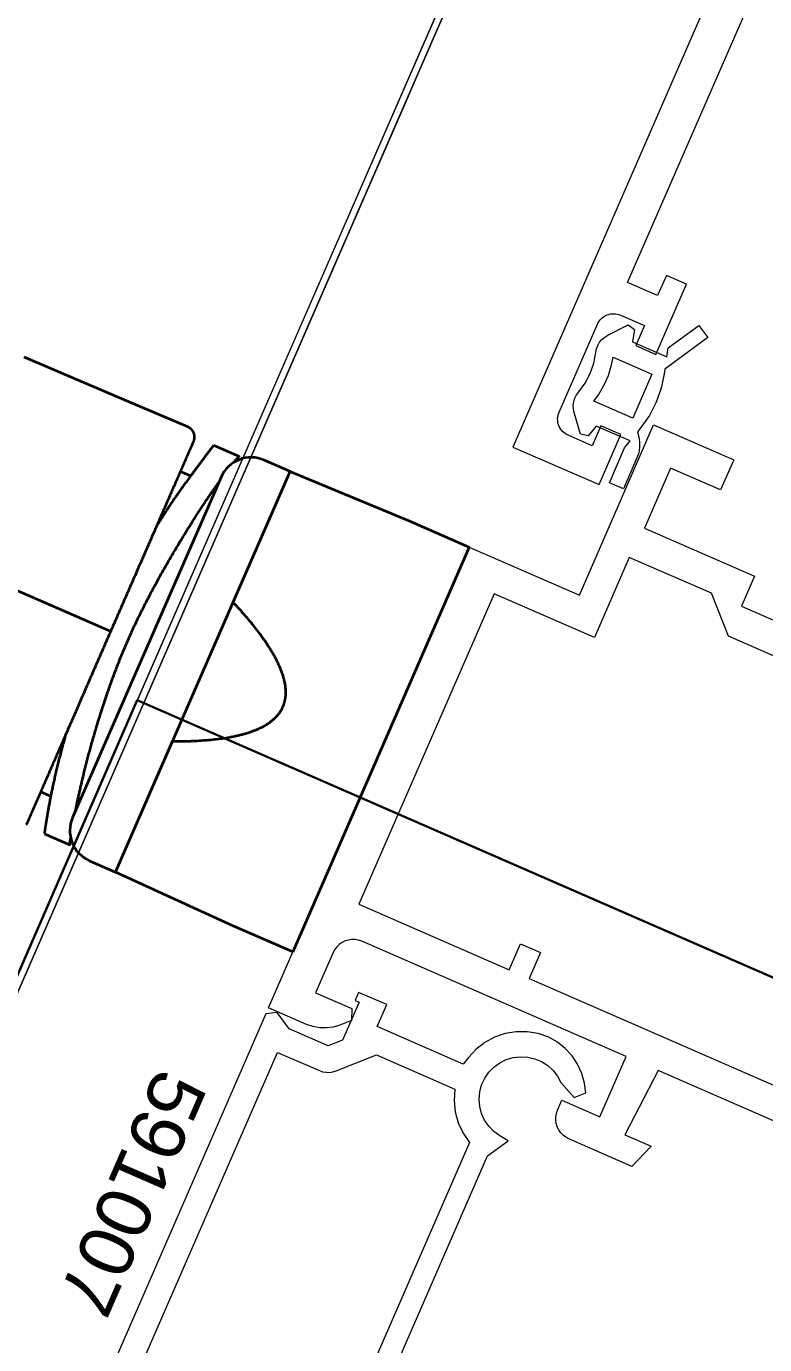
# Model space of a CAD drawing. Header units: millimetres. Extents: x -37281 to 954596, y -59787 to 956680.
# Drawn here: x 867855.1 to 867888.9, y -19396.5 to -19336.2 of the extents above; entities that cross this region are included whole.
import ezdxf

# ---------------------------------------------------------------- set-up
doc = ezdxf.new("R2010")
doc.units = ezdxf.units.MM
doc.header["$MEASUREMENT"] = 0
doc.linetypes.add('Dot & Dashed', pattern=[670.277762, 352.777767, -176.388884, 0, -141.111112])
for name, color, linetype, lineweight in [('0_Pen_No__2', 8, 'Continuous', 15), ('0_Pen_No__7', 7, 'Continuous', 35), ('0_Pen_No__9', 7, 'Continuous', 13), ('New_A-20-M_Roof_Pen_No__93', 8, 'Continuous', 13), ('New_A-25-M_Curtain_Wall_Pen_No__90', 8, 'Continuous', 20), ('New_A-25-M_Wall_Ext_Pen_No__87', 8, 'Continuous', 20), ('New_ArchiCAD Windows_Pen_No__3', 7, 'Continuous', 18)]:
    doc.layers.add(name, color=color, linetype=linetype, lineweight=lineweight)
for name, color, linetype in [('New_A-20-M_Roof', 7, 'Continuous'), ('New_A-25-M_Curtain_Wall', 7, 'Continuous'), ('New_A-25-M_Wall_Ext', 7, 'Continuous'), ('New_ArchiCAD Windows', 7, 'Continuous')]:
    doc.layers.add(name, color=color, linetype=linetype)
doc.layers.add('New_A-25-M_Curtain_Wall_Pen_No__69', color=7, linetype='Continuous', lineweight=20, true_color=0x606060)
doc.layers.add('New_ArchiCAD Windows_Pen_No__23', color=7, linetype='Continuous', lineweight=30, true_color=0x2a2a2a)
doc.styles.add('GENERATED_STYLE_3', font='')
doc.styles.get('GENERATED_STYLE_3').set_extended_font_data('Arial')

# ---------------------------------------------------------------- blocks, each defined once
blk = doc.blocks.new('Wall_243_2', base_point=(874395.096, -4631.295))
at = {"layer": 'New_A-25-M_Wall_Ext_Pen_No__87', "linetype": 'Continuous', "flags": 128}
blk.add_lwpolyline([(874303.431, -4591.325), (866444.974, -22613.267)], dxfattribs=at)
blk = doc.blocks.new('Wall_245_2', base_point=(874285.087, -4632.604))
at = {"layer": 'New_A-25-M_Wall_Ext_Pen_No__87', "linetype": 'Continuous', "flags": 128}
blk.add_lwpolyline([(866444.682, -22613.139), (869168.274, -16367.078)], dxfattribs=at)
blk = doc.blocks.new('Triple Window 19_2')
at = {"layer": 'New_ArchiCAD Windows_Pen_No__23', "linetype": 'Continuous'}
for p, q in [((662.5, -190), (662.5, 0)), ((662.5, 0), (725, 0))]:
    blk.add_line(p, q, dxfattribs=at)
at = {"layer": 'New_ArchiCAD Windows_Pen_No__3', "linetype": 'Continuous'}
blk.add_line((-182, 0), (662.5, 0), dxfattribs=at)
blk = doc.blocks.new('Wall_353_2', base_point=(874468.416, -4712.544))
at = {"layer": 'New_ArchiCAD Windows', "color": 251, "linetype": 'Continuous', "lineweight": 20, "true_color": 0x606060, "xscale": -1, "zscale": 1000, "rotation": 66.44041158399281}
blk.add_blockref('Triple Window 19_2', (868124.95, -18759.751), dxfattribs=at)
blk = doc.blocks.new('Morph_2_2', base_point=(864302.5, 0))
at = {"layer": 'New_A-20-M_Roof_Pen_No__93', "linetype": 'Continuous', "flags": 128}
blk.add_lwpolyline([(866367.031, -22792.012), (874315.322, -4564.059)], dxfattribs=at)
blk = doc.blocks.new('Beam_8_2', base_point=(874303.431, -4591.325))
at = {"layer": 'New_A-25-M_Curtain_Wall_Pen_No__69', "linetype": 'Dot & Dashed'}
blk.add_line((874303.431, -4591.325), (866444.972, -22613.266), dxfattribs=at)
at = {"layer": 'New_A-25-M_Curtain_Wall_Pen_No__90', "linetype": 'Continuous'}
blk.add_line((874303.431, -4591.325), (866444.972, -22613.266), dxfattribs=at)

msp = doc.modelspace()

# ---------------------------------------------------------------- linework, layer by layer
at = {"layer": '0_Pen_No__2', "linetype": 'Continuous', "flags": 128}
msp.add_lwpolyline([(867941.298, -19208.773), (867877.346, -19355.436), (867881.287, -19357.155), (867882.287, -19354.863), (867881.37, -19354.463), (867880.97, -19355.38), (867879.87, -19354.9, -0.414214), (867879.457, -19353.847), (867881.215, -19349.814, -0.414214), (867882.268, -19349.401), (867883.368, -19349.88), (867882.969, -19350.797), (867883.885, -19351.197), (867885.284, -19347.988), (867884.368, -19347.589), (867883.968, -19348.505), (867882.593, -19347.906), (867890.387, -19330.031, -0.414214)], format="xyb", dxfattribs=at)
for points in [[(867896.094, -19389.248), (867883.994, -19383.972), (867882.473, -19386.909), (867883.67, -19387.431), (867882.79, -19388.356), (867879.904, -19387.098), (867879.765, -19387.024), (867879.64, -19386.929), (867879.531, -19386.816), (867879.441, -19386.688), (867879.373, -19386.547), (867879.327, -19386.396), (867879.305, -19386.241), (867879.308, -19386.084), (867879.336, -19385.93), (867879.387, -19385.781), (867879.587, -19385.323), (867881.328, -19386.082), (867882.527, -19383.332), (867870.428, -19378.056), (867870.279, -19378.005), (867870.125, -19377.978), (867869.968, -19377.975), (867869.812, -19377.997), (867869.662, -19378.042), (867869.521, -19378.111), (867869.393, -19378.201), (867869.28, -19378.31), (867869.185, -19378.435), (867869.111, -19378.573), (867868.312, -19380.407), (867869.962, -19381.126), (867869.952, -19381.68), (867869.422, -19381.888), (867869.122, -19381.98), (867868.811, -19382.023), (867868.497, -19382.017), (867868.188, -19381.962), (867867.892, -19381.86), (867866.154, -19381.102), (867875.347, -19360.019), (867880.389, -19362.218), (867883.786, -19354.426), (867887.453, -19356.025), (867886.853, -19357.4), (867884.562, -19356.401)], [(867884.562, -19356.401), (867883.362, -19359.151), (867888.404, -19361.349), (867887.804, -19362.724)], [(867894.538, -19367.297), (867887.205, -19364.099), (867886.43, -19362.124), (867882.671, -19360.486), (867881.072, -19364.152), (867876.489, -19362.154), (867870.294, -19376.362), (867877.169, -19379.359), (867877.688, -19378.168), (867878.605, -19378.567), (867878.085, -19379.759), (867889.268, -19384.636)], [(867887.804, -19362.724), (867895.138, -19365.922)], [(867880.152, -19385.211), (867880.676, -19384.998), (867880.619, -19384.543), (867880.493, -19384.102), (867880.301, -19383.685), (867880.049, -19383.303), (867879.74, -19382.963), (867879.384, -19382.674), (867878.988, -19382.444), (867878.505, -19382.279), (867878.001, -19382.195), (867877.491, -19382.196), (867876.988, -19382.28), (867876.505, -19382.445), (867876.056, -19382.688), (867875.653, -19383), (867875.307, -19383.375), (867875.068, -19383.68), (867871.125, -19381.961), (867871.565, -19380.952), (867870.282, -19380.393), (867870.122, -19380.759), (867870.305, -19380.839), (867869.546, -19382.581), (867868.887, -19382.839), (867867.097, -19382.059), (867866.55, -19381.319), (867866.034, -19381.377), (867857.361, -19401.268)], [(867868.868, -19404.65), (867876.181, -19387.878), (867877.12, -19387.185), (867876.738, -19386.953), (867876.468, -19386.756), (867876.237, -19386.517), (867876.049, -19386.241), (867875.911, -19385.938), (867875.827, -19385.615), (867875.799, -19385.283), (867875.827, -19384.951), (867875.912, -19384.629), (867876.051, -19384.325), (867876.239, -19384.05), (867876.472, -19383.811), (867876.741, -19383.615), (867877.04, -19383.468), (867877.36, -19383.374), (867877.691, -19383.336), (867878.024, -19383.355), (867878.349, -19383.43), (867878.656, -19383.559), (867878.937, -19383.739), (867879.183, -19383.964), (867879.387, -19384.228), (867879.543, -19384.522), (867880.152, -19385.211)]]:
    msp.add_lwpolyline(points, dxfattribs=at)
msp.add_lwpolyline([(867867.832, -19404.525), (867858.94, -19400.648), (867866.574, -19383.14), (867868.484, -19383.973), (867868.632, -19384.024), (867868.787, -19384.051), (867868.943, -19384.054), (867869.099, -19384.032), (867869.249, -19383.987), (867871.101, -19383.259), (867874.683, -19384.821), (867874.649, -19385.341), (867874.702, -19385.859), (867874.841, -19386.361), (867875.063, -19386.833), (867875.36, -19387.261)], close=True, dxfattribs=at)
at = {"layer": '0_Pen_No__7', "linetype": 'Continuous', "flags": 128}
for points in [[(867855.064, -19372.709), (867855.076, -19372.694), (867855.088, -19372.679), (867855.098, -19372.663), (867855.108, -19372.647), (867855.118, -19372.63), (867855.127, -19372.614), (867855.135, -19372.597), (867855.142, -19372.58), (867855.146, -19372.571), (867855.151, -19372.561), (867855.155, -19372.551), (867855.16, -19372.541), (867855.164, -19372.531), (867855.169, -19372.52), (867855.173, -19372.51), (867855.177, -19372.5), (867855.182, -19372.489), (867855.186, -19372.479), (867855.191, -19372.47), (867855.195, -19372.459), (867855.2, -19372.449), (867855.204, -19372.438), (867855.209, -19372.426), (867855.215, -19372.415), (867855.219, -19372.405), (867855.223, -19372.396), (867855.227, -19372.386), (867855.231, -19372.376), (867855.236, -19372.366), (867855.24, -19372.356), (867855.245, -19372.345), (867855.249, -19372.335), (867855.254, -19372.324), (867855.259, -19372.312), (867855.264, -19372.301), (867855.269, -19372.289), (867855.275, -19372.277), (867855.28, -19372.265), (867855.285, -19372.252), (867855.291, -19372.239), (867855.297, -19372.226), (867855.302, -19372.213), (867855.308, -19372.2), (867855.314, -19372.186), (867855.318, -19372.177), (867855.322, -19372.168), (867855.326, -19372.158), (867855.331, -19372.149), (867855.335, -19372.139), (867855.339, -19372.129), (867855.343, -19372.119), (867855.348, -19372.109), (867855.352, -19372.099), (867855.357, -19372.089), (867855.361, -19372.079), (867855.366, -19372.068), (867855.37, -19372.058), (867855.375, -19372.047), (867855.379, -19372.037), (867855.384, -19372.026), (867855.389, -19372.015), (867855.394, -19372.004), (867855.399, -19371.993), (867855.403, -19371.981), (867855.408, -19371.97), (867855.413, -19371.959), (867855.418, -19371.947), (867855.423, -19371.936), (867855.429, -19371.924), (867855.434, -19371.912), (867855.439, -19371.9), (867855.444, -19371.888), (867855.45, -19371.876), (867855.455, -19371.863), (867855.461, -19371.85), (867855.467, -19371.837), (867855.473, -19371.823), (867855.479, -19371.808), (867855.486, -19371.793), (867855.493, -19371.777), (867855.5, -19371.761), (867855.507, -19371.744), (867855.515, -19371.726), (867855.522, -19371.708), (867855.526, -19371.699), (867855.531, -19371.69), (867855.535, -19371.68), (867855.539, -19371.671), (867855.543, -19371.661), (867855.547, -19371.651), (867855.552, -19371.641), (867855.556, -19371.631), (867855.561, -19371.62), (867855.565, -19371.61), (867855.57, -19371.599), (867855.575, -19371.589), (867855.58, -19371.578), (867855.584, -19371.567), (867855.589, -19371.555), (867855.594, -19371.544), (867855.599, -19371.532), (867855.604, -19371.521), (867855.609, -19371.509), (867855.615, -19371.497), (867855.62, -19371.485), (867855.625, -19371.473), (867855.631, -19371.46), (867855.636, -19371.448), (867855.642, -19371.435), (867855.647, -19371.422), (867855.653, -19371.409), (867855.659, -19371.396), (867855.665, -19371.383), (867855.67, -19371.369), (867855.676, -19371.356), (867855.682, -19371.342), (867855.688, -19371.328), (867855.695, -19371.314), (867855.701, -19371.3), (867855.707, -19371.285), (867855.713, -19371.271), (867855.72, -19371.256), (867855.726, -19371.241), (867855.733, -19371.226), (867855.739, -19371.211), (867855.746, -19371.195), (867855.753, -19371.18), (867855.76, -19371.164), (867855.767, -19371.149), (867855.774, -19371.133), (867855.781, -19371.116), (867855.788, -19371.1), (867855.795, -19371.084), (867855.802, -19371.067), (867855.809, -19371.051), (867855.817, -19371.034), (867855.824, -19371.017), (867855.831, -19371), (867855.839, -19370.983), (867855.847, -19370.965), (867855.854, -19370.948), (867855.862, -19370.93), (867855.87, -19370.912), (867855.877, -19370.894), (867855.885, -19370.876), (867855.893, -19370.858), (867855.901, -19370.84), (867855.909, -19370.821), (867855.917, -19370.803), (867855.926, -19370.784), (867855.934, -19370.765), (867855.942, -19370.746), (867855.951, -19370.727), (867855.959, -19370.707), (867855.968, -19370.688), (867855.976, -19370.668), (867855.985, -19370.648), (867855.993, -19370.628), (867856.002, -19370.608), (867856.011, -19370.588), (867856.02, -19370.568), (867856.029, -19370.547), (867856.038, -19370.527), (867856.047, -19370.506), (867856.056, -19370.485), (867856.065, -19370.464), (867856.074, -19370.443), (867856.084, -19370.421), (867856.093, -19370.4), (867856.103, -19370.378), (867856.112, -19370.356), (867856.122, -19370.334), (867856.131, -19370.312), (867856.141, -19370.29), (867856.151, -19370.267), (867856.161, -19370.245), (867856.171, -19370.222), (867856.181, -19370.199), (867856.191, -19370.176), (867856.201, -19370.153), (867856.211, -19370.13), (867856.221, -19370.106), (867856.231, -19370.083), (867856.242, -19370.059), (867856.252, -19370.035), (867856.263, -19370.011), (867856.273, -19369.987), (867856.284, -19369.962), (867856.295, -19369.938), (867856.305, -19369.913), (867856.316, -19369.888), (867856.327, -19369.863), (867856.338, -19369.838), (867856.349, -19369.813), (867856.36, -19369.787), (867856.371, -19369.761), (867856.383, -19369.736), (867856.394, -19369.71), (867856.405, -19369.683), (867856.417, -19369.657), (867856.428, -19369.631), (867856.44, -19369.604), (867856.452, -19369.577), (867856.463, -19369.551), (867856.475, -19369.524), (867856.487, -19369.497), (867856.499, -19369.469), (867856.511, -19369.442), (867856.523, -19369.414), (867856.535, -19369.387), (867856.547, -19369.359), (867856.559, -19369.331), (867856.571, -19369.303), (867856.583, -19369.275), (867856.596, -19369.247), (867856.608, -19369.219), (867856.621, -19369.19), (867856.633, -19369.162), (867856.646, -19369.133), (867856.658, -19369.104), (867856.671, -19369.075), (867856.683, -19369.046), (867856.696, -19369.017), (867856.709, -19368.987), (867856.722, -19368.958), (867856.735, -19368.928), (867856.748, -19368.898), (867856.761, -19368.869), (867856.774, -19368.839), (867856.787, -19368.808), (867856.8, -19368.778), (867856.813, -19368.748), (867856.827, -19368.717), (867856.84, -19368.687), (867856.854, -19368.656), (867856.867, -19368.625), (867856.881, -19368.594), (867856.894, -19368.563), (867856.908, -19368.532), (867856.921, -19368.5), (867856.935, -19368.469), (867856.949, -19368.437), (867856.963, -19368.405), (867856.977, -19368.373), (867856.991, -19368.341), (867857.005, -19368.309), (867857.019, -19368.277), (867857.033, -19368.244), (867857.047, -19368.212), (867857.061, -19368.179), (867857.076, -19368.146), (867857.09, -19368.113), (867857.105, -19368.08), (867857.119, -19368.047), (867857.134, -19368.014), (867857.148, -19367.98), (867857.163, -19367.946), (867857.178, -19367.913), (867857.192, -19367.879), (867857.207, -19367.845), (867857.222, -19367.81), (867857.237, -19367.776), (867857.252, -19367.742), (867857.267, -19367.707), (867857.282, -19367.672), (867857.298, -19367.637), (867857.313, -19367.602), (867857.328, -19367.567), (867857.344, -19367.532), (867857.359, -19367.496), (867857.375, -19367.461), (867857.39, -19367.425), (867857.406, -19367.389), (867857.422, -19367.353), (867857.437, -19367.317), (867857.453, -19367.281), (867857.469, -19367.244), (867857.485, -19367.208), (867857.501, -19367.171), (867857.517, -19367.135), (867857.533, -19367.098), (867857.549, -19367.062), (867857.565, -19367.025), (867857.581, -19366.988), (867857.597, -19366.951), (867857.613, -19366.914), (867857.629, -19366.877), (867857.645, -19366.84), (867857.662, -19366.803), (867857.678, -19366.765), (867857.694, -19366.728), (867857.711, -19366.69), (867857.727, -19366.653), (867857.743, -19366.615), (867857.76, -19366.578), (867857.776, -19366.54), (867857.793, -19366.502), (867857.809, -19366.464), (867857.826, -19366.426), (867857.842, -19366.388), (867857.859, -19366.35), (867857.876, -19366.312), (867857.892, -19366.273), (867857.909, -19366.235), (867857.926, -19366.196), (867857.943, -19366.158), (867857.96, -19366.119), (867857.976, -19366.081), (867857.993, -19366.042), (867858.01, -19366.003), (867858.027, -19365.964), (867858.044, -19365.925), (867858.061, -19365.886), (867858.078, -19365.847), (867858.095, -19365.808), (867858.113, -19365.768), (867858.13, -19365.729), (867858.147, -19365.69), (867858.164, -19365.65), (867858.181, -19365.61), (867858.199, -19365.571), (867858.216, -19365.531), (867858.234, -19365.491), (867858.251, -19365.451), (867858.268, -19365.411), (867858.286, -19365.371), (867858.303, -19365.331), (867858.321, -19365.291), (867858.338, -19365.251), (867858.356, -19365.21), (867858.374, -19365.17), (867858.391, -19365.129), (867858.409, -19365.089), (867858.427, -19365.048), (867858.445, -19365.007), (867858.462, -19364.966), (867858.48, -19364.925), (867858.498, -19364.884), (867858.516, -19364.843), (867858.534, -19364.802), (867858.552, -19364.761), (867858.57, -19364.719), (867858.588, -19364.678), (867858.606, -19364.636), (867858.624, -19364.595), (867858.643, -19364.553), (867858.661, -19364.511), (867858.679, -19364.47), (867858.697, -19364.428), (867858.715, -19364.386), (867858.734, -19364.344), (867858.752, -19364.303), (867858.77, -19364.261), (867858.788, -19364.219), (867858.807, -19364.177), (867858.825, -19364.135), (867858.843, -19364.094), (867858.861, -19364.052), (867858.879, -19364.01), (867858.898, -19363.968), (867858.916, -19363.926), (867858.934, -19363.884), (867858.953, -19363.842), (867858.971, -19363.8), (867858.989, -19363.758), (867859.007, -19363.717), (867859.026, -19363.675), (867859.044, -19363.633), (867859.062, -19363.591), (867859.08, -19363.549), (867859.099, -19363.507), (867859.117, -19363.466), (867859.135, -19363.424), (867859.153, -19363.382), (867859.171, -19363.34), (867859.19, -19363.299), (867859.208, -19363.257), (867859.226, -19363.215), (867859.244, -19363.174), (867859.262, -19363.132), (867859.28, -19363.091), (867859.298, -19363.049), (867859.316, -19363.008), (867859.334, -19362.966), (867859.352, -19362.925), (867859.37, -19362.884), (867859.388, -19362.843), (867859.406, -19362.802), (867859.424, -19362.761), (867859.442, -19362.72), (867859.459, -19362.68), (867859.477, -19362.639), (867859.495, -19362.599), (867859.512, -19362.558), (867859.53, -19362.518), (867859.548, -19362.477), (867859.565, -19362.437), (867859.583, -19362.397), (867859.6, -19362.357), (867859.618, -19362.317), (867859.635, -19362.277), (867859.652, -19362.237), (867859.67, -19362.197), (867859.687, -19362.158), (867859.704, -19362.118), (867859.722, -19362.079), (867859.739, -19362.039), (867859.756, -19362), (867859.773, -19361.961), (867859.79, -19361.921), (867859.807, -19361.882), (867859.824, -19361.843), (867859.841, -19361.804), (867859.858, -19361.765), (867859.875, -19361.726), (867859.892, -19361.688), (867859.909, -19361.649), (867859.926, -19361.61), (867859.943, -19361.572), (867859.959, -19361.533), (867859.976, -19361.495), (867859.993, -19361.457), (867860.009, -19361.418), (867860.026, -19361.38), (867860.043, -19361.342), (867860.059, -19361.304), (867860.076, -19361.266), (867860.092, -19361.228), (867860.109, -19361.191), (867860.125, -19361.153), (867860.142, -19361.115), (867860.158, -19361.078), (867860.174, -19361.04), (867860.191, -19361.003), (867860.207, -19360.966), (867860.223, -19360.928), (867860.239, -19360.891), (867860.255, -19360.854), (867860.272, -19360.817), (867860.288, -19360.78), (867860.304, -19360.743), (867860.32, -19360.707), (867860.336, -19360.67), (867860.352, -19360.633), (867860.368, -19360.597), (867860.384, -19360.56), (867860.399, -19360.524), (867860.415, -19360.488), (867860.431, -19360.451), (867860.447, -19360.415), (867860.463, -19360.379), (867860.478, -19360.343), (867860.494, -19360.308), (867860.509, -19360.272), (867860.525, -19360.236), (867860.54, -19360.201), (867860.556, -19360.166), (867860.571, -19360.131), (867860.586, -19360.096), (867860.601, -19360.061), (867860.616, -19360.027), (867860.631, -19359.992), (867860.646, -19359.958), (867860.661, -19359.924), (867860.676, -19359.89), (867860.691, -19359.856), (867860.706, -19359.822), (867860.72, -19359.788), (867860.735, -19359.755), (867860.749, -19359.721), (867860.764, -19359.688), (867860.778, -19359.655), (867860.793, -19359.622), (867860.807, -19359.589), (867860.821, -19359.557), (867860.836, -19359.524), (867860.85, -19359.491), (867860.864, -19359.459), (867860.878, -19359.427), (867860.892, -19359.395), (867860.906, -19359.363), (867860.92, -19359.331), (867860.933, -19359.3), (867860.947, -19359.268), (867860.961, -19359.237), (867860.974, -19359.205), (867860.988, -19359.174), (867861.002, -19359.143), (867861.015, -19359.112), (867861.028, -19359.082), (867861.042, -19359.051), (867861.055, -19359.02), (867861.068, -19358.99), (867861.082, -19358.96), (867861.095, -19358.93), (867861.108, -19358.9), (867861.121, -19358.87), (867861.134, -19358.84), (867861.147, -19358.81), (867861.16, -19358.781), (867861.172, -19358.752), (867861.185, -19358.722), (867861.198, -19358.693), (867861.21, -19358.664), (867861.223, -19358.635), (867861.236, -19358.607), (867861.248, -19358.578), (867861.26, -19358.55), (867861.273, -19358.521), (867861.285, -19358.493), (867861.297, -19358.465), (867861.31, -19358.437), (867861.322, -19358.409), (867861.334, -19358.381), (867861.346, -19358.354), (867861.358, -19358.326), (867861.37, -19358.299), (867861.382, -19358.272), (867861.393, -19358.245), (867861.405, -19358.218), (867861.417, -19358.191), (867861.428, -19358.164), (867861.44, -19358.138), (867861.452, -19358.111), (867861.463, -19358.085), (867861.474, -19358.059), (867861.486, -19358.033), (867861.497, -19358.007), (867861.508, -19357.981), (867861.519, -19357.956), (867861.53, -19357.93), (867861.541, -19357.905), (867861.552, -19357.88), (867861.563, -19357.855), (867861.574, -19357.831), (867861.585, -19357.806), (867861.595, -19357.782), (867861.606, -19357.757), (867861.616, -19357.733), (867861.627, -19357.709), (867861.637, -19357.686), (867861.647, -19357.662), (867861.658, -19357.639), (867861.668, -19357.615), (867861.678, -19357.592), (867861.688, -19357.569), (867861.698, -19357.546), (867861.708, -19357.523), (867861.718, -19357.501), (867861.727, -19357.478), (867861.737, -19357.456), (867861.747, -19357.434), (867861.756, -19357.412), (867861.766, -19357.39), (867861.775, -19357.369), (867861.785, -19357.347), (867861.794, -19357.326), (867861.803, -19357.305), (867861.813, -19357.283), (867861.822, -19357.262), (867861.831, -19357.242), (867861.84, -19357.221), (867861.849, -19357.201), (867861.858, -19357.18), (867861.866, -19357.16), (867861.875, -19357.14), (867861.884, -19357.12), (867861.892, -19357.1), (867861.901, -19357.081), (867861.909, -19357.061), (867861.918, -19357.042), (867861.926, -19357.022), (867861.935, -19357.003), (867861.943, -19356.984), (867861.951, -19356.966), (867861.959, -19356.947), (867861.967, -19356.929), (867861.975, -19356.91), (867861.983, -19356.892), (867861.991, -19356.874), (867861.999, -19356.856), (867862.007, -19356.838), (867862.014, -19356.82), (867862.022, -19356.803), (867862.03, -19356.786), (867862.037, -19356.768), (867862.045, -19356.751), (867862.052, -19356.734), (867862.059, -19356.718), (867862.067, -19356.701), (867862.074, -19356.684), (867862.081, -19356.668), (867862.088, -19356.652), (867862.095, -19356.636), (867862.102, -19356.62), (867862.109, -19356.604), (867862.116, -19356.588), (867862.122, -19356.573), (867862.129, -19356.557), (867862.136, -19356.542), (867862.142, -19356.527), (867862.149, -19356.512), (867862.155, -19356.498), (867862.161, -19356.483), (867862.168, -19356.469), (867862.174, -19356.454), (867862.18, -19356.44), (867862.186, -19356.426), (867862.192, -19356.413), (867862.198, -19356.399), (867862.204, -19356.386), (867862.21, -19356.372), (867862.216, -19356.359), (867862.221, -19356.346), (867862.227, -19356.333), (867862.232, -19356.321), (867862.238, -19356.308), (867862.243, -19356.296), (867862.249, -19356.283), (867862.254, -19356.271), (867862.259, -19356.259), (867862.264, -19356.247), (867862.269, -19356.236), (867862.274, -19356.224), (867862.279, -19356.213), (867862.284, -19356.202), (867862.289, -19356.191), (867862.294, -19356.18), (867862.298, -19356.169), (867862.303, -19356.158), (867862.308, -19356.148), (867862.312, -19356.137), (867862.317, -19356.127), (867862.321, -19356.117), (867862.325, -19356.107), (867862.33, -19356.097), (867862.334, -19356.088), (867862.338, -19356.078), (867862.342, -19356.069), (867862.35, -19356.051), (867862.358, -19356.033), (867862.365, -19356.016), (867862.372, -19355.999), (867862.379, -19355.983), (867862.386, -19355.968), (867862.393, -19355.953), (867862.399, -19355.938), (867862.405, -19355.925), (867862.411, -19355.911), (867862.416, -19355.899), (867862.422, -19355.886), (867862.427, -19355.874), (867862.432, -19355.862), (867862.437, -19355.85), (867862.443, -19355.839), (867862.448, -19355.827), (867862.453, -19355.815), (867862.458, -19355.804), (867862.463, -19355.792), (867862.468, -19355.781), (867862.472, -19355.77), (867862.477, -19355.759), (867862.482, -19355.748), (867862.487, -19355.737), (867862.491, -19355.726), (867862.496, -19355.716), (867862.501, -19355.705), (867862.505, -19355.695), (867862.51, -19355.684), (867862.514, -19355.674), (867862.519, -19355.664), (867862.523, -19355.654), (867862.527, -19355.644), (867862.532, -19355.634), (867862.536, -19355.625), (867862.54, -19355.615), (867862.544, -19355.605), (867862.548, -19355.596), (867862.552, -19355.587), (867862.558, -19355.573), (867862.564, -19355.559), (867862.57, -19355.546), (867862.576, -19355.533), (867862.581, -19355.52), (867862.587, -19355.508), (867862.592, -19355.495), (867862.597, -19355.483), (867862.603, -19355.471), (867862.608, -19355.46), (867862.613, -19355.448), (867862.618, -19355.437), (867862.622, -19355.426), (867862.627, -19355.416), (867862.631, -19355.405), (867862.636, -19355.395), (867862.64, -19355.385), (867862.644, -19355.375), (867862.649, -19355.366), (867862.653, -19355.357), (867862.658, -19355.345), (867862.663, -19355.333), (867862.668, -19355.322), (867862.672, -19355.311), (867862.677, -19355.301), (867862.681, -19355.291), (867862.685, -19355.282), (867862.69, -19355.271), (867862.695, -19355.26), (867862.699, -19355.25), (867862.704, -19355.239), (867862.708, -19355.229), (867862.713, -19355.219), (867862.717, -19355.209), (867862.721, -19355.199), (867862.725, -19355.19), (867862.73, -19355.18), (867862.734, -19355.17), (867862.738, -19355.16), (867862.742, -19355.149), (867862.745, -19355.139), (867862.749, -19355.128), (867862.752, -19355.118), (867862.755, -19355.107), (867862.758, -19355.096), (867862.76, -19355.085), (867862.762, -19355.074), (867862.764, -19355.064), (867862.766, -19355.053), (867862.767, -19355.041), (867862.769, -19355.03), (867862.77, -19355.019), (867862.77, -19355.008), (867862.771, -19354.997), (867862.771, -19354.986), (867862.771, -19354.975), (867862.771, -19354.964), (867862.77, -19354.952), (867862.77, -19354.941), (867862.769, -19354.93), (867862.767, -19354.919), (867862.766, -19354.908), (867862.764, -19354.897), (867862.762, -19354.886), (867862.76, -19354.875), (867862.758, -19354.865), (867862.755, -19354.854), (867862.752, -19354.843), (867862.749, -19354.832), (867862.745, -19354.822), (867862.742, -19354.811), (867862.738, -19354.801), (867862.734, -19354.791), (867862.729, -19354.78), (867862.725, -19354.77), (867862.72, -19354.76), (867862.715, -19354.75), (867862.71, -19354.74), (867862.704, -19354.731), (867862.699, -19354.721), (867862.693, -19354.711), (867862.687, -19354.702), (867862.68, -19354.693), (867862.674, -19354.684), (867862.667, -19354.675), (867862.66, -19354.666), (867862.653, -19354.658), (867862.646, -19354.649), (867862.638, -19354.641), (867862.631, -19354.633), (867862.623, -19354.625), (867862.615, -19354.617), (867862.607, -19354.61), (867862.599, -19354.603), (867862.59, -19354.595), (867862.581, -19354.588), (867862.573, -19354.582), (867862.564, -19354.575), (867862.555, -19354.569), (867862.545, -19354.562), (867862.536, -19354.556), (867862.526, -19354.551), (867862.517, -19354.545), (867862.507, -19354.54), (867862.497, -19354.534), (867862.487, -19354.529), (867862.477, -19354.525), (867862.467, -19354.52), (867859.971, -19353.459), (867857.471, -19352.396), (867854.97, -19351.331)], [(867863.64, -19355.362), (867863.633, -19355.373), (867863.626, -19355.382), (867863.617, -19355.393), (867863.607, -19355.406), (867863.595, -19355.421), (867863.588, -19355.429), (867863.581, -19355.437), (867863.574, -19355.447), (867863.567, -19355.456), (867863.559, -19355.466), (867863.55, -19355.477), (867863.542, -19355.488), (867863.533, -19355.5), (867863.524, -19355.512), (867863.514, -19355.524), (867863.505, -19355.537), (867863.494, -19355.551), (867863.484, -19355.565), (867863.473, -19355.579), (867863.462, -19355.594), (867863.451, -19355.609), (867863.439, -19355.624), (867863.427, -19355.64), (867863.415, -19355.657), (867863.402, -19355.674), (867863.39, -19355.691), (867863.377, -19355.709), (867863.363, -19355.727), (867863.349, -19355.745), (867863.335, -19355.764), (867863.321, -19355.784), (867863.306, -19355.803), (867863.292, -19355.823), (867863.276, -19355.844), (867863.261, -19355.864), (867863.245, -19355.886), (867863.229, -19355.907), (867863.213, -19355.929), (867863.196, -19355.951), (867863.18, -19355.974), (867863.163, -19355.997), (867863.145, -19356.02), (867863.127, -19356.043), (867863.109, -19356.067), (867863.091, -19356.092), (867863.073, -19356.116), (867863.054, -19356.141), (867863.035, -19356.167), (867863.015, -19356.193), (867862.996, -19356.219), (867862.976, -19356.245), (867862.956, -19356.272), (867862.935, -19356.299), (867862.915, -19356.326), (867862.894, -19356.354), (867862.872, -19356.383), (867862.85, -19356.412), (867862.827, -19356.442), (867862.804, -19356.473), (867862.781, -19356.504), (867862.756, -19356.537), (867862.732, -19356.569), (867862.707, -19356.603), (867862.681, -19356.637), (867862.655, -19356.672), (867862.628, -19356.708), (867862.601, -19356.745), (867862.573, -19356.782), (867862.544, -19356.821), (867862.516, -19356.86), (867862.486, -19356.9), (867862.456, -19356.94), (867862.426, -19356.982), (867862.395, -19357.024), (867862.363, -19357.068), (867862.331, -19357.112), (867862.299, -19357.157), (867862.266, -19357.203), (867862.232, -19357.25), (867862.198, -19357.298), (867862.163, -19357.347), (867862.128, -19357.397), (867862.092, -19357.447), (867862.056, -19357.499), (867862.019, -19357.552), (867861.982, -19357.605), (867861.944, -19357.66), (867861.905, -19357.716), (867861.867, -19357.773), (867861.827, -19357.83), (867861.787, -19357.889), (867861.746, -19357.949), (867861.705, -19358.01), (867861.664, -19358.072), (867861.622, -19358.135), (867861.58, -19358.198), (867861.538, -19358.262), (867861.495, -19358.327), (867861.453, -19358.392), (867861.41, -19358.458), (867861.367, -19358.524), (867861.324, -19358.591), (867861.28, -19358.659), (867861.237, -19358.727), (867861.193, -19358.796), (867861.149, -19358.866), (867861.105, -19358.936), (867861.061, -19359.007)], [(867864.57, -19356.134), (867864.577, -19356.126), (867864.584, -19356.118), (867864.59, -19356.11), (867864.597, -19356.102), (867864.61, -19356.086), (867864.622, -19356.071), (867864.634, -19356.057), (867864.646, -19356.043), (867864.657, -19356.029), (867864.668, -19356.016), (867864.679, -19356.004), (867864.689, -19355.992), (867864.699, -19355.98), (867864.709, -19355.969), (867864.718, -19355.959), (867864.727, -19355.949), (867864.736, -19355.94), (867864.744, -19355.931), (867864.752, -19355.923), (867864.759, -19355.915), (867864.769, -19355.904), (867864.779, -19355.895), (867864.786, -19355.887), (867864.794, -19355.879), (867864.802, -19355.871), (867864.81, -19355.864), (867863.655, -19355.361)], [(867862.132, -19356.551), (867862.596, -19356.753)], [(867858.934, -19363.884), (867858.476, -19363.684), (867843.351, -19357.089)], [(867857.323, -19372.083), (867857.331, -19372.041), (867857.34, -19371.999), (867857.348, -19371.957), (867857.357, -19371.914), (867857.366, -19371.87), (867857.375, -19371.826), (867857.384, -19371.782), (867857.393, -19371.737), (867857.403, -19371.692), (867857.413, -19371.646), (867857.422, -19371.6), (867857.432, -19371.553), (867857.443, -19371.506), (867857.453, -19371.458), (867857.463, -19371.41), (867857.474, -19371.361), (867857.485, -19371.312), (867857.496, -19371.263), (867857.507, -19371.213), (867857.518, -19371.163), (867857.529, -19371.112), (867857.541, -19371.061), (867857.553, -19371.009), (867857.565, -19370.957), (867857.577, -19370.904), (867857.589, -19370.852), (867857.602, -19370.798), (867857.614, -19370.744), (867857.627, -19370.69), (867857.64, -19370.636), (867857.653, -19370.581), (867857.667, -19370.525), (867857.68, -19370.47), (867857.694, -19370.413), (867857.708, -19370.357), (867857.722, -19370.3), (867857.736, -19370.243), (867857.75, -19370.185), (867857.765, -19370.127), (867857.779, -19370.069), (867857.794, -19370.01), (867857.809, -19369.951), (867857.825, -19369.891), (867857.84, -19369.832), (867857.856, -19369.772), (867857.871, -19369.711), (867857.887, -19369.651), (867857.904, -19369.59), (867857.92, -19369.528), (867857.936, -19369.467), (867857.953, -19369.405), (867857.97, -19369.343), (867857.987, -19369.28), (867858.004, -19369.217), (867858.021, -19369.154), (867858.039, -19369.091), (867858.057, -19369.027), (867858.074, -19368.964), (867858.092, -19368.9), (867858.111, -19368.835), (867858.129, -19368.771), (867858.148, -19368.706), (867858.167, -19368.641), (867858.185, -19368.575), (867858.205, -19368.51), (867858.224, -19368.444), (867858.243, -19368.378), (867858.263, -19368.312), (867858.283, -19368.246), (867858.303, -19368.179), (867858.323, -19368.112), (867858.344, -19368.045), (867858.364, -19367.978), (867858.385, -19367.911), (867858.406, -19367.843), (867858.427, -19367.776), (867858.448, -19367.708), (867858.47, -19367.64), (867858.491, -19367.572), (867858.513, -19367.504), (867858.535, -19367.435), (867858.557, -19367.367), (867858.58, -19367.298), (867858.602, -19367.229), (867858.625, -19367.16), (867858.648, -19367.091), (867858.671, -19367.021), (867858.695, -19366.952), (867858.718, -19366.883), (867858.742, -19366.813), (867858.766, -19366.743), (867858.79, -19366.673), (867858.814, -19366.603), (867858.839, -19366.533), (867858.863, -19366.463), (867858.888, -19366.393), (867858.913, -19366.322), (867858.939, -19366.252), (867858.964, -19366.181), (867858.99, -19366.111), (867859.016, -19366.04), (867859.042, -19365.969), (867859.068, -19365.899), (867859.094, -19365.828), (867859.121, -19365.757), (867859.148, -19365.686), (867859.175, -19365.615), (867859.202, -19365.544), (867859.229, -19365.473), (867859.257, -19365.403), (867859.285, -19365.332), (867859.313, -19365.261), (867859.341, -19365.19), (867859.369, -19365.119), (867859.398, -19365.048), (867859.427, -19364.977), (867859.456, -19364.906), (867859.485, -19364.835), (867859.514, -19364.764), (867859.544, -19364.693), (867859.574, -19364.623), (867859.604, -19364.552), (867859.634, -19364.481), (867859.664, -19364.411), (867859.695, -19364.34), (867859.726, -19364.27), (867859.757, -19364.199), (867859.788, -19364.129), (867859.819, -19364.059), (867859.851, -19363.989), (867859.883, -19363.919), (867859.915, -19363.849), (867859.947, -19363.779), (867859.979, -19363.71), (867860.011, -19363.64), (867860.044, -19363.571), (867860.076, -19363.502), (867860.109, -19363.433), (867860.142, -19363.364), (867860.175, -19363.295), (867860.209, -19363.226), (867860.242, -19363.158), (867860.275, -19363.089), (867860.309, -19363.021), (867860.343, -19362.953), (867860.377, -19362.885), (867860.411, -19362.817), (867860.445, -19362.749), (867860.479, -19362.682), (867860.513, -19362.615), (867860.547, -19362.547), (867860.582, -19362.48), (867860.616, -19362.414), (867860.651, -19362.347), (867860.686, -19362.281), (867860.72, -19362.214), (867860.755, -19362.148), (867860.79, -19362.082), (867860.825, -19362.017), (867860.86, -19361.951), (867860.895, -19361.886), (867860.93, -19361.821), (867860.965, -19361.756), (867861, -19361.691), (867861.035, -19361.627), (867861.071, -19361.563), (867861.106, -19361.499), (867861.141, -19361.435), (867861.176, -19361.371), (867861.212, -19361.308), (867861.247, -19361.245), (867861.282, -19361.182), (867861.317, -19361.119), (867861.353, -19361.057), (867861.388, -19360.995), (867861.423, -19360.933), (867861.458, -19360.871), (867861.494, -19360.81), (867861.529, -19360.749), (867861.564, -19360.688), (867861.599, -19360.627), (867861.634, -19360.567), (867861.669, -19360.507), (867861.704, -19360.447), (867861.739, -19360.387), (867861.774, -19360.328), (867861.809, -19360.269), (867861.843, -19360.21), (867861.878, -19360.152), (867861.913, -19360.094), (867861.947, -19360.036), (867861.982, -19359.979), (867862.016, -19359.921), (867862.05, -19359.865), (867862.084, -19359.808), (867862.118, -19359.752), (867862.152, -19359.696), (867862.186, -19359.64), (867862.22, -19359.585), (867862.253, -19359.53), (867862.287, -19359.476), (867862.32, -19359.421), (867862.353, -19359.368), (867862.386, -19359.314), (867862.419, -19359.261), (867862.452, -19359.209), (867862.484, -19359.156), (867862.516, -19359.104), (867862.549, -19359.053), (867862.581, -19359.002), (867862.613, -19358.951), (867862.644, -19358.9), (867862.676, -19358.85), (867862.708, -19358.8), (867862.739, -19358.751), (867862.77, -19358.702), (867862.801, -19358.653), (867862.832, -19358.605), (867862.862, -19358.557), (867862.893, -19358.51), (867862.923, -19358.463), (867862.954, -19358.416), (867862.984, -19358.37), (867863.013, -19358.324), (867863.043, -19358.278), (867863.073, -19358.233), (867863.102, -19358.188), (867863.131, -19358.143), (867863.16, -19358.099), (867863.189, -19358.056), (867863.218, -19358.012), (867863.246, -19357.969), (867863.275, -19357.927), (867863.303, -19357.885), (867863.331, -19357.843), (867863.359, -19357.801), (867863.386, -19357.76), (867863.414, -19357.72), (867863.441, -19357.68), (867863.468, -19357.64), (867863.495, -19357.6), (867863.522, -19357.561), (867863.548, -19357.523), (867863.575, -19357.484), (867863.601, -19357.446), (867863.627, -19357.409), (867863.653, -19357.372), (867863.678, -19357.335), (867863.704, -19357.299), (867863.729, -19357.263), (867863.754, -19357.228), (867863.778, -19357.193), (867863.803, -19357.158), (867863.827, -19357.124), (867863.851, -19357.09), (867863.875, -19357.057)], [(867863.737, -19357.251), (867863.782, -19357.27)], [(867856.85, -19368.665), (867856.833, -19368.727), (867856.815, -19368.789), (867856.798, -19368.852), (867856.781, -19368.915), (867856.763, -19368.978), (867856.746, -19369.041), (867856.729, -19369.104), (867856.712, -19369.167), (867856.695, -19369.231), (867856.678, -19369.294), (867856.661, -19369.358), (867856.645, -19369.422), (867856.628, -19369.485), (867856.612, -19369.549), (867856.595, -19369.613), (867856.579, -19369.676), (867856.563, -19369.74), (867856.547, -19369.804), (867856.531, -19369.867), (867856.515, -19369.931), (867856.499, -19369.994), (867856.484, -19370.057), (867856.468, -19370.121), (867856.453, -19370.184), (867856.438, -19370.247), (867856.423, -19370.31), (867856.409, -19370.372), (867856.394, -19370.435), (867856.38, -19370.497), (867856.365, -19370.559), (867856.351, -19370.621), (867856.338, -19370.682), (867856.324, -19370.744), (867856.311, -19370.804), (867856.298, -19370.864), (867856.285, -19370.924), (867856.272, -19370.982), (867856.26, -19371.04), (867856.248, -19371.098), (867856.236, -19371.154), (867856.225, -19371.21), (867856.213, -19371.265), (867856.202, -19371.32), (867856.192, -19371.374), (867856.181, -19371.427), (867856.171, -19371.479), (867856.161, -19371.531), (867856.151, -19371.582), (867856.141, -19371.632), (867856.132, -19371.682), (867856.123, -19371.73), (867856.114, -19371.778), (867856.105, -19371.825), (867856.096, -19371.872), (867856.088, -19371.918), (867856.08, -19371.963), (867856.072, -19372.007), (867856.064, -19372.05), (867856.057, -19372.093), (867856.05, -19372.135), (867856.043, -19372.176), (867856.036, -19372.216), (867856.029, -19372.255), (867856.022, -19372.294), (867856.016, -19372.332), (867856.01, -19372.369), (867856.004, -19372.405), (867855.998, -19372.441), (867855.993, -19372.475), (867855.987, -19372.509), (867855.982, -19372.542), (867855.977, -19372.574), (867855.972, -19372.605), (867855.967, -19372.636), (867855.962, -19372.665), (867855.958, -19372.694), (867855.953, -19372.722), (867855.949, -19372.749), (867855.945, -19372.775), (867855.941, -19372.8), (867855.938, -19372.825), (867855.934, -19372.848), (867855.931, -19372.871), (867855.928, -19372.892), (867855.924, -19372.913), (867855.921, -19372.933), (867855.919, -19372.952), (867855.916, -19372.97), (867855.914, -19372.988), (867855.911, -19373.004), (867855.909, -19373.02), (867855.907, -19373.034), (867855.905, -19373.048), (867855.904, -19373.061), (867855.902, -19373.073), (867855.901, -19373.083), (867855.898, -19373.102), (867855.895, -19373.117), (867855.893, -19373.128), (867855.892, -19373.14)], [(867855.737, -19371.217), (867856.184, -19371.412)], [(867857.355, -19371.923), (867857.387, -19371.937)], [(867855.901, -19373.143), (867857.055, -19373.647), (867857.057, -19373.633), (867857.058, -19373.623), (867857.059, -19373.613), (867857.06, -19373.602), (867857.061, -19373.589), (867857.062, -19373.579), (867857.064, -19373.567), (867857.066, -19373.554), (867857.067, -19373.539), (867857.07, -19373.523), (867857.072, -19373.504), (867857.074, -19373.494), (867857.075, -19373.484), (867857.077, -19373.473), (867857.078, -19373.462), (867857.08, -19373.45), (867857.082, -19373.437), (867857.084, -19373.424), (867857.086, -19373.41), (867857.088, -19373.396), (867857.09, -19373.381), (867857.093, -19373.366), (867857.095, -19373.349), (867857.098, -19373.333)]]:
    msp.add_lwpolyline(points, dxfattribs=at)
msp.add_lwpolyline([(867861.764, -19368.903), (867861.853, -19368.903), (867861.942, -19368.903), (867862.031, -19368.903), (867862.12, -19368.902), (867862.208, -19368.901), (867862.297, -19368.899), (867862.385, -19368.897), (867862.473, -19368.894), (867862.561, -19368.892), (867862.649, -19368.888), (867862.736, -19368.885), (867862.824, -19368.881), (867862.911, -19368.876), (867862.998, -19368.871), (867863.085, -19368.865), (867863.172, -19368.859), (867863.259, -19368.853), (867863.346, -19368.846), (867863.432, -19368.838), (867863.518, -19368.83), (867863.604, -19368.821), (867863.69, -19368.812), (867863.776, -19368.802), (867863.861, -19368.791), (867863.947, -19368.78), (867863.99, -19368.774), (867864.033, -19368.768), (867864.12, -19368.755), (867864.207, -19368.742), (867864.294, -19368.727), (867864.382, -19368.712), (867864.426, -19368.704), (867864.47, -19368.696), (867864.514, -19368.687), (867864.558, -19368.678), (867864.602, -19368.669), (867864.646, -19368.66), (867864.69, -19368.65), (867864.733, -19368.64), (867864.777, -19368.63), (867864.821, -19368.62), (867864.865, -19368.609), (867864.908, -19368.598), (867864.952, -19368.587), (867864.995, -19368.575), (867865.038, -19368.563), (867865.081, -19368.551), (867865.124, -19368.539), (867865.167, -19368.526), (867865.209, -19368.513), (867865.252, -19368.499), (867865.294, -19368.485), (867865.336, -19368.471), (867865.378, -19368.456), (867865.419, -19368.441), (867865.46, -19368.426), (867865.501, -19368.411), (867865.542, -19368.395), (867865.583, -19368.378), (867865.623, -19368.362), (867865.663, -19368.344), (867865.702, -19368.327), (867865.741, -19368.309), (867865.78, -19368.291), (867865.819, -19368.272), (867865.857, -19368.253), (867865.894, -19368.234), (867865.932, -19368.214), (867865.968, -19368.193), (867866.005, -19368.172), (867866.041, -19368.151), (867866.076, -19368.129), (867866.112, -19368.107), (867866.146, -19368.084), (867866.18, -19368.061), (867866.214, -19368.037), (867866.247, -19368.013), (867866.28, -19367.988), (867866.312, -19367.963), (867866.343, -19367.937), (867866.374, -19367.911), (867866.405, -19367.884), (867866.435, -19367.856), (867866.464, -19367.828), (867866.493, -19367.799), (867866.521, -19367.77), (867866.548, -19367.74), (867866.562, -19367.725), (867866.575, -19367.709), (867866.588, -19367.694), (867866.601, -19367.678), (867866.613, -19367.662), (867866.626, -19367.646), (867866.638, -19367.63), (867866.651, -19367.613), (867866.662, -19367.596), (867866.674, -19367.579), (867866.686, -19367.562), (867866.697, -19367.545), (867866.708, -19367.528), (867866.719, -19367.51), (867866.73, -19367.492), (867866.741, -19367.474), (867866.751, -19367.456), (867866.761, -19367.437), (867866.771, -19367.418), (867866.781, -19367.4), (867866.79, -19367.38), (867866.8, -19367.361), (867866.809, -19367.341), (867866.817, -19367.322), (867866.826, -19367.302), (867866.834, -19367.282), (867866.842, -19367.262), (867866.85, -19367.242), (867866.857, -19367.222), (867866.864, -19367.202), (867866.871, -19367.182), (867866.877, -19367.162), (867866.883, -19367.142), (867866.889, -19367.122), (867866.894, -19367.101), (867866.899, -19367.081), (867866.904, -19367.061), (867866.909, -19367.041), (867866.913, -19367.021), (867866.917, -19367.001), (867866.921, -19366.981), (867866.925, -19366.961), (867866.928, -19366.94), (867866.931, -19366.92), (867866.934, -19366.9), (867866.936, -19366.88), (867866.939, -19366.86), (867866.941, -19366.839), (867866.944, -19366.799), (867866.947, -19366.758), (867866.948, -19366.718), (867866.949, -19366.677), (867866.949, -19366.637), (867866.948, -19366.596), (867866.946, -19366.555), (867866.943, -19366.515), (867866.94, -19366.474), (867866.936, -19366.433), (867866.931, -19366.392), (867866.926, -19366.352), (867866.919, -19366.311), (867866.913, -19366.27), (867866.905, -19366.229), (867866.897, -19366.188), (867866.888, -19366.147), (867866.878, -19366.106), (867866.868, -19366.065), (867866.858, -19366.025), (867866.846, -19365.984), (867866.834, -19365.943), (867866.822, -19365.902), (867866.809, -19365.861), (867866.795, -19365.82), (867866.781, -19365.779), (867866.767, -19365.739), (867866.751, -19365.698), (867866.736, -19365.657), (867866.72, -19365.616), (867866.703, -19365.576), (867866.687, -19365.535), (867866.669, -19365.494), (867866.651, -19365.454), (867866.633, -19365.413), (867866.615, -19365.373), (867866.596, -19365.333), (867866.577, -19365.293), (867866.557, -19365.253), (867866.537, -19365.213), (867866.517, -19365.173), (867866.496, -19365.133), (867866.475, -19365.093), (867866.454, -19365.054), (867866.432, -19365.014), (867866.41, -19364.975), (867866.388, -19364.936), (867866.366, -19364.897), (867866.343, -19364.858), (867866.32, -19364.819), (867866.297, -19364.781), (867866.274, -19364.742), (867866.25, -19364.704), (867866.227, -19364.666), (867866.203, -19364.628), (867866.179, -19364.591), (867866.131, -19364.516), (867866.082, -19364.442), (867866.032, -19364.369), (867865.983, -19364.297), (867865.958, -19364.261), (867865.933, -19364.225), (867865.883, -19364.155), (867865.832, -19364.085), (867865.781, -19364.016), (867865.73, -19363.947), (867865.677, -19363.878), (867865.625, -19363.809), (867865.572, -19363.74), (867865.518, -19363.672), (867865.464, -19363.604), (867865.409, -19363.536), (867865.354, -19363.469), (867865.298, -19363.402), (867865.242, -19363.334), (867865.186, -19363.267), (867865.129, -19363.201), (867865.071, -19363.134), (867865.014, -19363.068), (867864.955, -19363.002), (867864.897, -19362.935), (867864.838, -19362.87), (867864.779, -19362.804), (867864.719, -19362.738), (867864.659, -19362.673), (867864.598, -19362.607), (867864.538, -19362.542), (867867.148, -19356.556), (867865.956, -19356.037, 0.414214), (867863.982, -19356.812), (867857.187, -19372.395, 0.414214), (867857.962, -19374.37), (867859.154, -19374.889), (867867.148, -19356.556), (867872.597, -19358.82), (867875.347, -19360.019), (867867.271, -19378.541), (867864.521, -19377.342), (867859.154, -19374.889)], format="xyb", close=True, dxfattribs=at)
at = {"layer": '0_Pen_No__9', "linetype": 'Continuous', "flags": 128}
for points in [[(867883.202, -19354.541), (867883.046, -19354.734), (867883.105, -19354.975), (867883.143, -19355.215), (867883.142, -19355.458), (867883.101, -19355.698), (867883.022, -19355.928), (867882.403, -19357.351), (867881.76, -19357.071), (867882.453, -19355.481), (867882.711, -19355.158), (867881.147, -19354.475), (867880.791, -19354.922), (867880.442, -19354.854), (867880.147, -19353.851), (867880.113, -19353.687), (867880.107, -19353.52), (867880.129, -19353.354), (867880.179, -19353.193), (867880.254, -19353.044), (867880.354, -19352.909), (867880.652, -19352.51), (867880.886, -19352.071), (867881.049, -19351.6), (867881.138, -19351.11), (867881.169, -19350.945), (867881.227, -19350.788), (867881.311, -19350.643), (867881.418, -19350.514), (867881.544, -19350.404), (867881.688, -19350.317), (867882.624, -19349.852), (867882.91, -19350.06), (867882.825, -19350.625), (867884.39, -19351.308), (867884.452, -19350.898), (867885.847, -19349.868), (867886.263, -19350.431), (867884.302, -19351.879), (867884.273, -19352.087), (867884.133, -19352.749), (867883.905, -19353.387), (867883.593, -19353.988)], [(867881.055, -19353.344), (867881.258, -19353.045), (867881.512, -19352.616), (867881.712, -19352.159), (867881.853, -19351.68), (867881.934, -19351.328), (867883.709, -19352.101), (867882.83, -19354.118)]]:
    msp.add_lwpolyline(points, close=True, dxfattribs=at)

# ---------------------------------------------------------------- block references
at = {"layer": 'New_A-20-M_Roof', "linetype": 'Continuous', "lineweight": 0}
msp.add_blockref('Morph_2_2', (864302.5, 0), dxfattribs=at)
at = {"layer": 'New_A-25-M_Curtain_Wall', "color": 8, "lineweight": 20}
msp.add_blockref('Beam_8_2', (874303.431, -4591.325), dxfattribs=at)
at = {"layer": 'New_A-25-M_Wall_Ext', "color": 250, "lineweight": 50, "true_color": 0x2a2a2a}
for name, p in [('Wall_245_2', (874285.087, -4632.604)), ('Wall_353_2', (874468.416, -4712.544)), ('Wall_243_2', (874395.096, -4631.295))]:
    msp.add_blockref(name, p, dxfattribs=at)

# ---------------------------------------------------------------- texts
at = {"layer": '0_Pen_No__7', "linetype": 'Continuous', "insert": (867861.064, -19383.74), "char_height": 2.5, "attachment_point": 7, "rotation": 246.44041, "style": 'GENERATED_STYLE_3'}
msp.add_mtext('\\A1;{\\fArial|b0|i0|c0|p34;591007}', dxfattribs=at)

doc.saveas('drawing.dxf')
